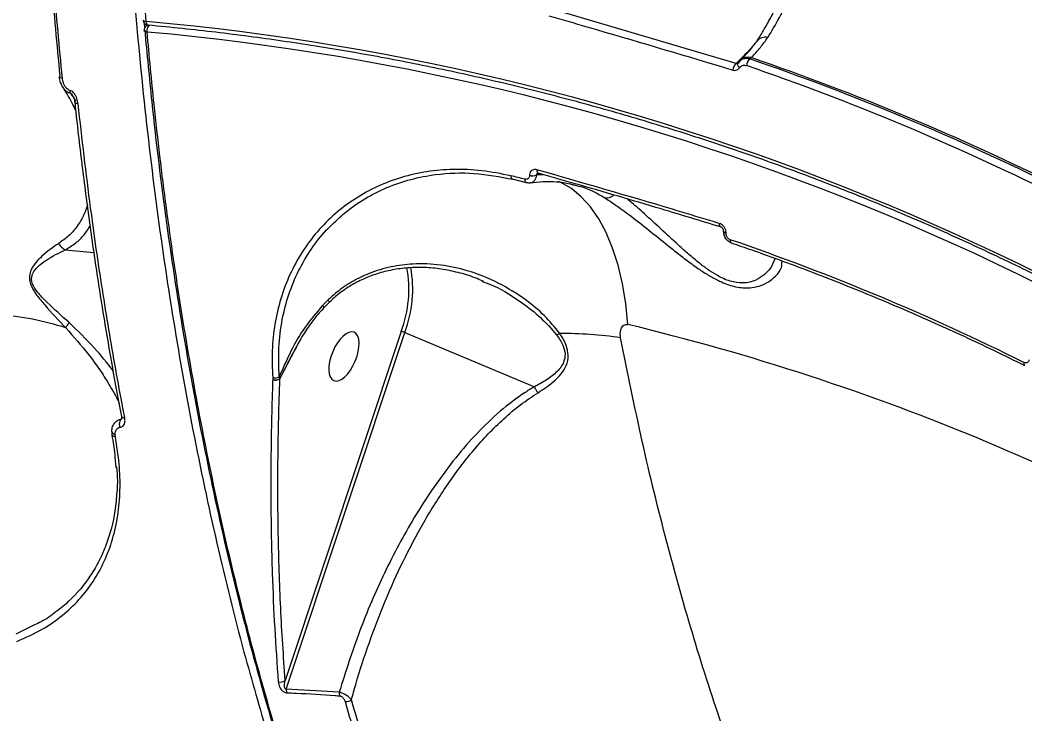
# Model space of a CAD drawing. Header units: millimetres. Extents: x -4335 to 4318, y -3792 to 3101.
# Drawn here: x 1522.9 to 1702.1, y 860.7 to 984.5 of the extents above; entities that cross this region are included whole.
import ezdxf

# ---------------------------------------------------------------- set-up
doc = ezdxf.new("R2010")
doc.units = ezdxf.units.MM
for name, color, linetype in [('DIKOM_ЗОНА', 80, 'Continuous'), ('DIKOM_ОБЪЕКТ', 7, 'Continuous'), ('DIKOM_РАЗМЕР_ОБЪЕКТА', 7, 'Continuous')]:
    doc.layers.add(name, color=color, linetype=linetype)
doc.styles.add('style1', font='arial.ttf', dxfattribs={"width": 0.8})
doc.dimstyles.new('1-50', dxfattribs={"dimtxt": 300, "dimasz": 200, "dimexe": 100, "dimexo": 0, "dimgap": 100, "dimtad": 1, "dimtxsty": 'style1', "dimcen": 200, "dimclrd": 7, "dimclre": 7, "dimclrt": 7, "dimadec": 1, "dimazin": 2, "dimtfac": 1, "dimtmove": 0, "dimatfit": 2, "dimfxl": 0, "dimlwd": 25, "dimlwe": 18, "dimarcsym": 0})

# ---------------------------------------------------------------- blocks, each defined once
blk = doc.blocks.new('*D3')
at = {"layer": 'Defpoints', "color": 0, "transparency": 16777216}
for p in [(-2375.87, 1532.76), (1667.44, 1532.76), (-1786.5, -1525.94)]:
    blk.add_point(p, dxfattribs=at)
at = {"layer": 'DIKOM_РАЗМЕР_ОБЪЕКТА', "color": 7, "lineweight": 18, "transparency": 16777216}
for p, q in [((1667.44, 1532.76), (-2475.87, 1532.76)), ((-1786.5, -1525.94), (-2475.87, -1525.94))]:
    blk.add_line(p, q, dxfattribs=at)
at = {"layer": 'DIKOM_РАЗМЕР_ОБЪЕКТА', "color": 7, "lineweight": 25, "transparency": 16777216}
blk.add_line((-2375.87, -1325.94), (-2375.87, 1332.76), dxfattribs=at)
at = {"layer": 'DIKOM_РАЗМЕР_ОБЪЕКТА', "color": 7, "transparency": 16777216}
for points in [[(-2409.21, 1332.76), (-2342.54, 1332.76), (-2375.87, 1532.76)], [(-2409.21, -1325.94), (-2342.54, -1325.94), (-2375.87, -1525.94)]]:
    blk.add_solid(points, dxfattribs=at)
at = {"layer": 'DIKOM_РАЗМЕР_ОБЪЕКТА', "color": 7, "transparency": 16777216, "insert": (-2629.15, -119.32), "char_height": 300, "attachment_point": 5, "rotation": 90, "style": 'style1'}
blk.add_mtext('3050', dxfattribs=at)

msp = doc.modelspace()

# ---------------------------------------------------------------- linework, layer by layer
at = {"layer": 'DIKOM_ЗОНА', "color": 3, "lineweight": 15}
msp.add_lwpolyline([(1629.814, 3100.338, -0.4205658), (4317.777, 469.92), (4317.777, -16.224, -0.4142136), (1317.777, -3016.224), (-2004.986, -3016.224, -0.4142136), (-3504.986, -1516.224), (-3504.986, 1600.338, -0.4142136), (-2004.986, 3100.338), (1629.814, 3100.338)], format="xyb", dxfattribs=at)
at = {"layer": 'DIKOM_ОБЪЕКТ', "color": 7, "linetype": 'Continuous', "lineweight": 15}
for p, q in [((1650.614, 976.801), (1617.783, 986.488)), ((1544.848, 984.531), (1544.848, 984.522)), ((1545.167, 983.232), (1545.108, 983.934)), ((1545.444, 983.544), (1545.609, 983.657)), ((1650.659, 976.845), (1650.614, 976.801)), ((1650.908, 976.826), (1650.944, 976.872)), ((1651.202, 977.139), (1650.944, 976.872)), ((1651.182, 977.168), (1651.335, 977.321)), ((1653.05, 977.588), (1653.291, 977.828)), ((1613.738, 956.831), (1613.737, 956.806)), ((1615.003, 956.881), (1615.597, 957.112)), ((1616.199, 956.941), (1615.003, 956.857)), ((1615.003, 956.857), (1615.003, 956.881)), ((1615.304, 957.215), (1615.324, 957.209)), ((1613.191, 955.511), (1610.711, 956.117)), ((1621.529, 955.157), (1621.682, 955.117)), ((1647.831, 947.632), (1647.851, 947.625)), ((1648.355, 946.847), (1648.356, 946.871)), ((1648.797, 946.476), (1648.798, 946.501)), ((1530.952, 943.507), (1536.117, 943.044)), ((1605.219, 937.944), (1605.594, 937.795)), ((1577.778, 934.558), (1576.835, 933.605)), ((1578.126, 934.252), (1577.186, 933.291)), ((1590.848, 928.972), (1570.171, 866.705)), ((1570.372, 865.15), (1591.502, 928.782)), ((1591.502, 928.782), (1614.618, 919.115)), ((1569.22, 920.5), (1572.668, 927.106)), ((1569.231, 920.533), (1570.16, 922.382)), ((1567.948, 920.722), (1567.952, 920.415)), ((1567.952, 920.415), (1567.95, 920.374)), ((1569.231, 920.533), (1569.114, 920.876)), ((1569.22, 920.5), (1569.231, 920.533)), ((1541.028, 913.8), (1541.027, 913.811)), ((1539.339, 910.481), (1539.335, 910.514)), ((1539.89, 910.174), (1539.847, 910.613)), ((1525.479, 876.594), (1522.144, 874.984)), ((1579.808, 864.59), (1570.372, 865.15))]:
    msp.add_line(p, q, dxfattribs=at)
at = {"layer": 'DIKOM_ОБЪЕКТ', "color": 7, "linetype": 'Continuous', "lineweight": 15, "flags": 128}
for points in [[(1544.848, 984.522), (1544.853, 984.498), (1544.892, 984.441), (1544.968, 984.389), (1545.078, 984.346), (1545.216, 984.313), (1545.379, 984.292)], [(1545.379, 984.292), (1545.404, 984.113), (1545.446, 983.954), (1545.503, 983.82), (1545.573, 983.716), (1545.654, 983.646), (1545.742, 983.614), (1545.753, 983.613)], [(1545.546, 982.398), (1545.383, 982.42), (1545.244, 982.453), (1545.134, 982.497), (1545.059, 982.549), (1545.019, 982.607), (1545.014, 982.631)], [(1651.198, 976.022), (1651.088, 976.136), (1650.996, 976.255), (1650.927, 976.375), (1650.88, 976.492), (1650.858, 976.603), (1650.862, 976.706), (1650.891, 976.796), (1650.908, 976.826)], [(1530.452, 974.169), (1530.296, 974.19), (1530.161, 974.221), (1530.052, 974.263), (1529.973, 974.314), (1529.927, 974.371), (1529.915, 974.409)], [(1533.244, 969.611), (1533.08, 969.633), (1532.94, 969.668), (1532.829, 969.715), (1532.752, 969.771), (1532.712, 969.835), (1532.706, 969.864)], [(1615.068, 957.831), (1615.072, 957.663), (1615.096, 957.515), (1615.137, 957.391), (1615.196, 957.295), (1615.269, 957.232), (1615.304, 957.215)], [(1612.908, 956.134), (1612.915, 955.986), (1612.938, 955.851), (1612.974, 955.735), (1613.024, 955.639), (1613.085, 955.568), (1613.156, 955.522), (1613.19, 955.511)], [(1631.284, 930.212), (1630.894, 933.953), (1630.306, 937.489), (1629.524, 940.794), (1628.555, 943.841), (1627.406, 946.606), (1626.086, 949.069), (1624.605, 951.21), (1622.974, 953.012), (1621.207, 954.461), (1619.318, 955.546), (1618.882, 955.737)], [(1648.797, 946.476), (1648.662, 946.526), (1648.548, 946.585), (1648.459, 946.65), (1648.395, 946.72), (1648.361, 946.793), (1648.355, 946.844)], [(1648.798, 946.501), (1648.663, 946.551), (1648.549, 946.609), (1648.459, 946.674), (1648.396, 946.745), (1648.362, 946.817), (1648.356, 946.874)], [(1649.554, 945.337), (1649.553, 945.191), (1649.568, 945.059), (1649.599, 944.944), (1649.644, 944.85), (1649.702, 944.779), (1649.772, 944.734), (1649.778, 944.731)], [(1540.758, 911.889), (1540.686, 912.153), (1540.655, 912.436), (1540.667, 912.714), (1540.722, 912.965), (1540.814, 913.169), (1540.937, 913.31), (1541.08, 913.375), (1541.099, 913.378)], [(1541.577, 913.497), (1541.412, 913.522), (1541.27, 913.564), (1541.157, 913.623), (1541.077, 913.695), (1541.033, 913.779), (1541.028, 913.8)], [(1539.89, 910.174), (1539.734, 910.197), (1539.597, 910.237), (1539.486, 910.291), (1539.403, 910.359), (1539.352, 910.437), (1539.339, 910.481)]]:
    msp.add_lwpolyline(points, dxfattribs=at)
at = {"layer": 'DIKOM_ОБЪЕКТ', "color": 7, "linetype": 'Continuous', "lineweight": 15}
for centre, radius, start, end in [((1516.773, 552.279), 495.765, 56.57137, 78.03786), ((1545.845, 984.609), 1, 184.9459, 264.7603), ((1505.306, 538.727), 447.364, 49.74853, 84.86071), ((1546.01, 982.72), 1, 124.51476, 185.08732), ((1545.832, 982.979), 0.685, 107.50986, 124.53596), ((1547.045, 982.635), 1.518, 137.33055, 188.98351), ((1505.597, 538.184), 446.007, 49.74809, 84.86117), ((1655.745, 979.626), 1.858, 74.83573, 143.42854), ((1651.575, 975.572), 1.559, 128.01499, 178.45032), ((1650.747, 977.281), 0.445, 258.60136, 289.29699), ((1652.766, 975.83), 2.066, 75.2721, 133.8139), ((1654.026, 976.31), 1.607, 127.37629, 176.2885), ((1504.666, 545.985), 456.398, 63.58209, 71.02718), ((1504.967, 545.983), 456.608, 63.56503, 71.04419), ((1504.371, 545.78), 455.373, 63.58202, 71.0272), ((1530.091, 974.418), 0.176, 124.17913, 183.06145), ((1532.818, 971.9), 1.033, 175.60351, 203.74823), ((1614.291, 958.803), 2.072, 254.49078, 290.07363), ((1614.292, 958.829), 2.073, 254.49601, 290.063), ((1611.03, 956.641), 0.613, 170.57086, 238.69058), ((1508.941, 536.219), 432.595, 76.09387, 76.43244), ((1627.471, 954.628), 1.829, 260.80276, 313.47944), ((1648.161, 948.124), 0.593, 167.66133, 236.10879), ((1509.16, 536.082), 432.667, 63.54365, 71.06554), ((1571.311, 936.442), 20.916, 339.07699, 10.85493), ((1570.93, 936.543), 21.987, 339.33113, 10.12329), ((1578.831, 935.508), 2.758, 223.63717, 233.09201), ((1516.37, 885.505), 46.468, 71.58115, 86.68729), ((1534.835, 927.837), 4.17, 139.62803, 155.10397), ((1532.635, 520.924), 421.008, 58.16059, 76.44863), ((1590.421, 926.28), 2.726, 66.62578, 80.98215), ((1617.567, 931.581), 3.35, 287.32847, 297.89252), ((1618.845, 847.01), 81.61, 82.14631, 89.79634), ((1702.426, 923.266), 0.535, 161.39219, 229.73333), ((1568.304, 922.526), 1.839, 258.86071, 296.13889), ((1568.443, 921.868), 1.573, 251.71488, 299.59665), ((1568.463, 921.866), 1.538, 250.56198, 299.93759), ((1539.894, 911.242), 0.631, 192.34657, 265.72149), ((1569.299, 867.801), 1.4, 255.25542, 308.5275), ((1572.093, 865.037), 1.725, 176.22755, 197.87339), ((1581.507, 864.437), 1.706, 174.8497, 196.57783), ((1580.999, 864.548), 1.641, 264.98397, 306.88604)]:
    msp.add_arc(centre, radius, start, end, dxfattribs=at)
at = {"layer": 'DIKOM_ОБЪЕКТ', "color": 7, "linetype": 'Continuous', "lineweight": 15, "extrusion": (0, 0, -1)}
msp.add_ellipse((1580.66, 924.514), major_axis=(-1.804, -4.307), ratio=0.4669874, dxfattribs=at)
at = {"layer": 'DIKOM_ОБЪЕКТ', "color": 7, "linetype": 'Continuous', "lineweight": 15}
for points, knots in [([(1737.703, 1531.285), (1735.544, 1530.542), (1729.686, 1528.526), (1720.13, 1524.156), (1709.076, 1517.851), (1698.098, 1510.263), (1687.247, 1501.453), (1676.573, 1491.451), (1666.112, 1480.282), (1655.885, 1467.94), (1645.905, 1454.468), (1636.201, 1439.919), (1626.817, 1424.362), (1617.797, 1407.867), (1609.173, 1390.479), (1600.968, 1372.208), (1593.187, 1353.102), (1585.85, 1333.228), (1578.991, 1312.679), (1572.642, 1291.551), (1566.9, 1270.169), (1561.761, 1248.585), (1557.199, 1226.857), (1553.159, 1204.78), (1549.656, 1182.45), (1546.708, 1159.963), (1544.297, 1137.095), (1542.464, 1113.875), (1541.227, 1090.342), (1540.607, 1066.858), (1540.607, 1043.533), (1541.226, 1020.476), (1542.47, 997.76), (1544.347, 975.432), (1546.844, 953.52), (1549.946, 932.09), (1553.636, 911.236), (1557.909, 891.074), (1562.404, 872.865), (1565.669, 861.693), (1567.127, 856.706)], [0, 0, 0, 0, 0.0156523, 0.0424896, 0.0694116, 0.0963766, 0.1233416, 0.1502635, 0.1771008, 0.2039382, 0.2308602, 0.2578251, 0.2847902, 0.3117121, 0.3385495, 0.3653869, 0.3923088, 0.4192738, 0.4462388, 0.4731606, 0.499998, 0.5258463, 0.5517701, 0.5777323, 0.6036945, 0.6296183, 0.6554665, 0.682304, 0.7092259, 0.736191, 0.7631561, 0.7900781, 0.8169155, 0.8437529, 0.8706749, 0.89764, 0.9246051, 0.9515271, 0.9783645, 1, 1, 1, 1]), ([(1545.379, 984.292), (1545.026, 988.633), (1544.073, 1000.33), (1543.018, 1019.701), (1542.37, 1042.41), (1542.335, 1065.578), (1542.931, 1089.133), (1544.173, 1113.004), (1546.033, 1136.664), (1548.491, 1160.037), (1551.512, 1183.055), (1555.147, 1206.093), (1559.409, 1229.07), (1564.298, 1251.903), (1569.706, 1274.09), (1575.603, 1295.568), (1581.947, 1316.295), (1588.843, 1336.607), (1596.29, 1356.415), (1604.274, 1375.637), (1612.621, 1393.848), (1621.292, 1411.01), (1630.244, 1427.108), (1639.624, 1442.405), (1649.416, 1456.811), (1659.596, 1470.254), (1669.94, 1482.436), (1680.407, 1493.347), (1690.958, 1503.003), (1701.764, 1511.557), (1712.798, 1518.95), (1724.026, 1525.046), (1733.043, 1529.06), (1738.303, 1530.658), (1739.8, 1531.113)], [0, 0, 0, 0, 0.0187731, 0.0505764, 0.082404, 0.1142072, 0.1469342, 0.1796878, 0.2124148, 0.244218, 0.2760457, 0.3078488, 0.3405758, 0.3733293, 0.4060564, 0.4378594, 0.4696872, 0.5014902, 0.5342172, 0.5669708, 0.5996978, 0.631501, 0.6633286, 0.6951317, 0.7278587, 0.7606123, 0.7933392, 0.8251423, 0.85697, 0.8887731, 0.9215001, 0.9542536, 0.9869806, 1, 1, 1, 1]), ([(1638.453, 1465.046), (1636.02, 1462.741), (1630.347, 1457.364), (1621.644, 1447.675), (1612.356, 1436.233), (1603.329, 1423.775), (1594.577, 1410.347), (1586.11, 1395.978), (1577.952, 1380.726), (1570.138, 1364.662), (1562.706, 1347.86), (1555.681, 1330.362), (1549.082, 1312.182), (1542.912, 1293.365), (1537.187, 1273.979), (1531.932, 1254.114), (1527.172, 1233.863), (1522.922, 1213.274), (1519.202, 1192.376), (1516.005, 1171.207), (1513.34, 1149.847), (1511.216, 1128.396), (1509.643, 1106.952), (1508.628, 1085.567), (1508.187, 1064.276), (1508.307, 1043.113), (1508.984, 1022.16), (1510.212, 1001.513), (1511.983, 981.265), (1514.135, 962.963), (1516.498, 946.501), (1518.203, 936.764), (1519.055, 931.896)], [0, 0, 0, 0, 0.025624, 0.0597587, 0.0938385, 0.1278113, 0.1617851, 0.195866, 0.2300013, 0.2641369, 0.298218, 0.332192, 0.3661898, 0.4002946, 0.4344536, 0.4686129, 0.5027179, 0.5367161, 0.570769, 0.6049287, 0.6391429, 0.6733574, 0.7075177, 0.741571, 0.775708, 0.8099518, 0.8442501, 0.8785488, 0.9127932, 0.9469307, 0.9734653, 1, 1, 1, 1]), ([(1526.071, 1042.85), (1526.195, 1037.074), (1526.444, 1025.524), (1527.272, 1008.364), (1528.404, 991.333), (1529.463, 980.154), (1529.992, 974.564)], [0, 0, 0, 0, 0.2490999, 0.4982, 0.7490999, 1, 1, 1, 1]), ([(1530.452, 974.169), (1529.924, 979.731), (1528.87, 990.853), (1527.731, 1007.878), (1526.895, 1025.114), (1526.641, 1036.773), (1526.515, 1042.603)], [0, 0, 0, 0, 0.2490996, 0.4981996, 0.7491001, 1, 1, 1, 1]), ([(1654.254, 980.757), (1654.302, 980.825), (1654.751, 981.453), (1655.622, 982.897), (1656.851, 985.101), (1658.07, 987.547), (1658.856, 989.347), (1659.246, 990.239)], [0, 0, 0, 0, 0.0289148, 0.269224, 0.5128187, 0.7587903, 1, 1, 1, 1]), ([(1656.231, 981.419), (1656.922, 982.558), (1658.188, 984.643), (1659.771, 987.925), (1660.645, 990.003), (1660.982, 990.805)], [0, 0, 0, 0, 0.4251222, 0.7780823, 1, 1, 1, 1]), ([(1617.211, 985.294), (1617.776, 985.132), (1620.603, 984.32), (1631.617, 981.137), (1641.93, 978.042), (1650.016, 975.614)], [0, 0, 0, 0, 0.0512255, 0.2561287, 1, 1, 1, 1]), ([(1545.128, 982.799), (1545.533, 978.503), (1546.63, 966.841), (1548.929, 948.168), (1552.174, 926.97), (1556.021, 906.343), (1560.439, 886.374), (1565.411, 867.16), (1570.928, 848.767), (1576.988, 831.241), (1583.576, 814.606), (1590.65, 798.859), (1598.239, 784.241), (1603.538, 774.743), (1606.414, 770.455), (1606.486, 770.346)], [0, 0, 0, 0, 0.0501063, 0.1360103, 0.2221854, 0.3084982, 0.394811, 0.4809859, 0.5668901, 0.6527938, 0.7389685, 0.8252809, 0.9115936, 0.9977682, 1, 1, 1, 1]), ([(1665.031, 710.943), (1664.307, 711.303), (1660.172, 713.361), (1652.855, 718.339), (1643.035, 725.984), (1633.451, 735.063), (1624.117, 745.437), (1615.246, 756.917), (1606.855, 769.425), (1598.953, 782.879), (1591.412, 797.498), (1584.275, 813.279), (1577.576, 830.196), (1571.722, 847.128), (1566.641, 863.87), (1562.254, 880.249), (1558.268, 897.239), (1554.699, 914.804), (1551.583, 932.75), (1548.935, 950.988), (1546.946, 967.516), (1545.951, 978.092), (1545.546, 982.398)], [0, 0, 0, 0, 0.0117494, 0.0671353, 0.1224784, 0.1794289, 0.2364259, 0.2933764, 0.3487195, 0.4041049, 0.4594481, 0.5163986, 0.5733956, 0.6303461, 0.6785121, 0.7267344, 0.7749567, 0.823636, 0.8723151, 0.9197686, 0.9673297, 1, 1, 1, 1]), ([(1794.4, 879.625), (1792.795, 880.97), (1788.137, 884.873), (1780.286, 891.14), (1770.791, 898.339), (1761.119, 905.272), (1751.28, 911.94), (1741.278, 918.338), (1731.118, 924.462), (1720.806, 930.311), (1710.348, 935.879), (1699.749, 941.165), (1689.015, 946.166), (1678.152, 950.878), (1667.166, 955.299), (1656.062, 959.427), (1644.848, 963.259), (1633.528, 966.794), (1622.109, 970.029), (1610.598, 972.963), (1599, 975.594), (1587.322, 977.92), (1575.571, 979.942), (1563.751, 981.653), (1553.803, 982.842), (1547.791, 983.418), (1545.753, 983.613)], [0, 0, 0, 0, 0.0228185, 0.0662227, 0.109628, 0.1530333, 0.1964394, 0.2398453, 0.2832514, 0.3266579, 0.3700646, 0.4134712, 0.4568782, 0.5002851, 0.5436922, 0.5870988, 0.6305061, 0.6739127, 0.7173192, 0.7607258, 0.804132, 0.8475383, 0.8909442, 0.9343493, 0.9777547, 1, 1, 1, 1]), ([(1651.348, 977.342), (1651.583, 977.577), (1652.177, 978.174), (1653.222, 979.299), (1653.91, 980.261), (1654.251, 980.736)], [0, 0, 0, 0, 0.2475836, 0.6279111, 1, 1, 1, 1]), ([(1653.291, 977.828), (1653.393, 977.936), (1653.911, 978.483), (1654.926, 979.589), (1655.795, 980.808), (1656.231, 981.419)], [0, 0, 0, 0, 0.1088921, 0.5528078, 1, 1, 1, 1]), ([(1653.526, 979.828), (1653.259, 979.536), (1652.341, 978.535), (1651.357, 977.546), (1650.659, 976.845)], [0, 0, 0, 0, 0.291177, 1, 1, 1, 1]), ([(1650.904, 976.829), (1650.89, 976.814), (1650.849, 976.765), (1650.757, 976.749), (1650.672, 976.768), (1650.624, 976.795), (1650.614, 976.801)], [0, 0, 0, 0, 0.1674588, 0.5213491, 0.8993014, 1, 1, 1, 1]), ([(1653.05, 977.588), (1652.96, 977.61), (1652.625, 977.696), (1652.052, 977.674), (1651.496, 977.479), (1651.273, 977.221), (1651.202, 977.139)], [0, 0, 0, 0, 0.1299438, 0.4852046, 0.8362504, 1, 1, 1, 1]), ([(1650.016, 975.614), (1650.053, 975.604), (1650.232, 975.555), (1650.552, 975.553), (1650.936, 975.699), (1651.111, 975.914), (1651.198, 976.022)], [0, 0, 0, 0, 0.0810908, 0.3908367, 0.6951396, 1, 1, 1, 1]), ([(1651.198, 976.022), (1651.286, 976.13), (1651.46, 976.345), (1651.843, 976.49), (1652.177, 976.488), (1652.37, 976.43), (1652.422, 976.415)], [0, 0, 0, 0, 0.2954285, 0.5903551, 0.8901304, 1, 1, 1, 1]), ([(1530.505, 972.589), (1530.398, 972.788), (1530.137, 973.27), (1529.955, 973.903), (1529.942, 974.311), (1529.939, 974.412)], [0, 0, 0, 0, 0.3456197, 0.8390726, 1, 1, 1, 1]), ([(1531.788, 971.979), (1531.674, 972.02), (1531.447, 972.102), (1531.103, 972.419), (1530.742, 972.965), (1530.529, 973.597), (1530.47, 974.032), (1530.452, 974.169)], [0, 0, 0, 0, 0.1388579, 0.2767656, 0.4965972, 0.8418639, 1, 1, 1, 1]), ([(1530.515, 972.595), (1530.631, 972.407), (1530.85, 972.052), (1531.332, 971.665), (1531.689, 971.546), (1531.873, 971.484)], [0, 0, 0, 0, 0.3518364, 0.6659472, 1, 1, 1, 1]), ([(1532.89, 968.203), (1532.853, 968.292), (1532.444, 969.28), (1531.684, 970.728), (1530.831, 972.109), (1530.562, 972.545)], [0, 0, 0, 0, 0.0632093, 0.7043637, 1, 1, 1, 1]), ([(1533.244, 969.611), (1533.222, 969.761), (1533.155, 970.235), (1532.911, 970.923), (1532.514, 971.511), (1532.146, 971.848), (1531.908, 971.935), (1531.788, 971.979)], [0, 0, 0, 0, 0.1605548, 0.5081384, 0.7318464, 0.8653464, 1, 1, 1, 1]), ([(1531.873, 971.484), (1531.897, 971.473), (1531.949, 971.45), (1532.051, 971.368), (1532.165, 971.249), (1532.233, 971.145), (1532.265, 971.096)], [0, 0, 0, 0, 0.1310218, 0.2808755, 0.6590206, 1, 1, 1, 1]), ([(1531.873, 971.484), (1531.949, 971.373), (1532.278, 970.895), (1532.606, 970.419), (1532.858, 970.053)], [0, 0, 0, 0, 0.2311227, 1, 1, 1, 1]), ([(1532.69, 969.864), (1532.689, 969.92), (1532.681, 970.228), (1532.539, 970.675), (1532.325, 971.008), (1532.268, 971.098)], [0, 0, 0, 0, 0.1402061, 0.7700793, 1, 1, 1, 1]), ([(1541.044, 913.814), (1540.888, 914.599), (1540.072, 918.717), (1538.735, 926.311), (1537.043, 936.582), (1535.508, 946.971), (1534.128, 957.485), (1533.202, 965.12), (1532.778, 969.286), (1532.719, 969.869)], [0, 0, 0, 0, 0.0438607, 0.2299214, 0.4155329, 0.6004826, 0.7850051, 0.969948, 1, 1, 1, 1]), ([(1541.577, 913.497), (1541.466, 914.077), (1540.911, 916.978), (1539.517, 924.577), (1537.544, 936.45), (1535.246, 952.201), (1533.96, 963.38), (1533.244, 969.611)], [0, 0, 0, 0, 0.0321575, 0.1607925, 0.4182837, 0.6757751, 1, 1, 1, 1]), ([(1610.425, 956.741), (1608.7, 957.092), (1605.25, 957.793), (1600.223, 957.983), (1595.414, 957.562), (1590.88, 956.536), (1586.592, 954.931), (1582.621, 952.746), (1579.017, 950.038), (1575.832, 946.846), (1573.133, 943.202), (1570.943, 939.178), (1569.303, 934.858), (1568.26, 930.301), (1567.742, 925.588), (1567.88, 922.343), (1567.948, 920.722)], [0, 0, 0, 0, 0.0751076, 0.1502147, 0.2212829, 0.2925772, 0.3636453, 0.4347705, 0.5061232, 0.5772485, 0.6483396, 0.7196589, 0.7907504, 0.8604291, 0.9303184, 1, 1, 1, 1]), ([(1578.266, 947.73), (1579.084, 948.543), (1580.942, 950.391), (1584.327, 952.713), (1588.283, 954.73), (1592.54, 956.186), (1597.707, 957.194), (1603.837, 957.441), (1608.504, 956.56), (1610.838, 956.12)], [0, 0, 0, 0, 0.1019752, 0.2317538, 0.3615119, 0.4916847, 0.6214446, 0.8107234, 1, 1, 1, 1]), ([(1615.068, 957.831), (1614.921, 957.857), (1614.626, 957.91), (1614.228, 957.781), (1613.926, 957.511), (1613.767, 957.17), (1613.746, 956.926), (1613.738, 956.831)], [0, 0, 0, 0, 0.2182204, 0.4367246, 0.6530053, 0.8657338, 1, 1, 1, 1]), ([(1613.844, 955.489), (1613.985, 955.514), (1614.225, 955.558), (1614.564, 955.807), (1614.848, 956.182), (1614.973, 956.592), (1614.999, 956.826), (1615.003, 956.857)], [0, 0, 0, 0, 0.2340614, 0.3983752, 0.6788199, 0.9568982, 1, 1, 1, 1]), ([(1615.003, 956.881), (1615.004, 956.913), (1615.008, 956.993), (1615.071, 957.108), (1615.162, 957.192), (1615.233, 957.211), (1615.252, 957.216)], [0, 0, 0, 0, 0.2068104, 0.5356941, 0.8804451, 1, 1, 1, 1]), ([(1647.582, 948.251), (1647.028, 948.419), (1644.258, 949.262), (1633.511, 952.506), (1623.161, 955.494), (1615.068, 957.831)], [0, 0, 0, 0, 0.051711, 0.2585521, 1, 1, 1, 1]), ([(1615.388, 957.184), (1615.356, 957.196), (1615.284, 957.224), (1615.24, 957.219), (1615.246, 957.221), (1615.248, 957.222)], [0, 0, 0, 0, 0.3460072, 0.7738217, 1, 1, 1, 1]), ([(1647.825, 947.615), (1644.3, 948.688), (1635.722, 951.301), (1624.868, 954.49), (1617.492, 956.576), (1615.298, 957.197)], [0, 0, 0, 0, 0.3288912, 0.800374, 1, 1, 1, 1]), ([(1613.737, 956.806), (1613.737, 956.791), (1613.732, 956.676), (1613.683, 956.473), (1613.55, 956.283), (1613.367, 956.155), (1613.159, 956.094), (1612.985, 956.122), (1612.908, 956.134)], [0, 0, 0, 0, 0.0340036, 0.2522487, 0.4705288, 0.5979193, 0.8192759, 1, 1, 1, 1]), ([(1613.868, 955.495), (1613.824, 955.482), (1613.605, 955.418), (1613.376, 955.474), (1613.194, 955.519)], [0, 0, 0, 0, 0.2038138, 1, 1, 1, 1]), ([(1621.525, 955.115), (1621.346, 955.167), (1620.41, 955.442), (1618.611, 955.641), (1616.236, 955.725), (1614.616, 955.522), (1613.856, 955.427)], [0, 0, 0, 0, 0.0757016, 0.3971941, 0.7171687, 1, 1, 1, 1]), ([(1621.682, 955.117), (1622.227, 954.992), (1624.181, 954.542), (1625.923, 953.543), (1627.179, 952.822)], [0, 0, 0, 0, 0.278401, 1, 1, 1, 1]), ([(1534.928, 951.572), (1534.698, 950.896), (1534.218, 949.479), (1533.066, 947.634), (1531.633, 945.985), (1530.412, 945.123), (1529.799, 944.69)], [0, 0, 0, 0, 0.2564906, 0.5375765, 0.7677471, 1, 1, 1, 1]), ([(1627.179, 952.822), (1627.995, 952.284), (1629.65, 951.193), (1632.593, 948.985), (1635.811, 946.429), (1638.764, 944.025), (1641.344, 941.994), (1643.296, 940.543), (1645.181, 939.277), (1647.239, 938.079), (1649.65, 937.055), (1651.851, 936.688), (1653.493, 936.776), (1654.995, 937.121), (1656.444, 937.816), (1657.834, 938.967), (1658.754, 940.249), (1658.766, 941.133), (1658.771, 941.493)], [0, 0, 0, 0, 0.0825885, 0.1675362, 0.2544394, 0.3434242, 0.3918789, 0.44095, 0.4786945, 0.5172468, 0.5736547, 0.6301948, 0.6677683, 0.7063299, 0.7712894, 0.8378772, 0.934095, 1, 1, 1, 1]), ([(1657.513, 941.956), (1657.284, 941.373), (1656.891, 940.376), (1655.654, 939.054), (1654.394, 938.21), (1653.035, 937.737), (1651.58, 937.541), (1649.577, 937.817), (1647.409, 938.801), (1645.572, 939.981), (1643.887, 941.248), (1642.129, 942.725), (1639.83, 944.785), (1637.164, 947.277), (1634.302, 949.904), (1632.267, 951.716), (1631.332, 952.467), (1631.157, 952.607)], [0, 0, 0, 0, 0.1069564, 0.1829611, 0.2604463, 0.3029113, 0.3464232, 0.4085987, 0.4706786, 0.5131967, 0.5569548, 0.613292, 0.6704537, 0.7735956, 0.878995, 0.9774657, 1, 1, 1, 1]), ([(1530.952, 943.507), (1531.602, 943.914), (1532.904, 944.728), (1534.42, 946.188), (1535.08, 947.312), (1535.416, 947.882)], [0, 0, 0, 0, 0.329911, 0.6600081, 1, 1, 1, 1]), ([(1648.798, 946.501), (1648.796, 946.599), (1648.79, 946.851), (1648.657, 947.278), (1648.385, 947.717), (1648.011, 948.073), (1647.725, 948.192), (1647.582, 948.251)], [0, 0, 0, 0, 0.1342553, 0.3470022, 0.5632648, 0.7817653, 1, 1, 1, 1]), ([(1569.114, 920.876), (1569.046, 922.622), (1568.91, 926.114), (1569.545, 931.042), (1570.748, 935.626), (1572.474, 939.829), (1574.758, 943.663), (1576.72, 946.305), (1578.032, 947.514), (1578.266, 947.73)], [0, 0, 0, 0, 0.1691445, 0.3382844, 0.4950782, 0.6523724, 0.8091645, 0.965921, 1, 1, 1, 1]), ([(1648.354, 946.873), (1648.354, 946.9), (1648.356, 946.958), (1648.326, 947.092), (1648.263, 947.244), (1648.165, 947.394), (1648.043, 947.519), (1647.922, 947.6), (1647.872, 947.616), (1647.848, 947.624)], [0, 0, 0, 0, 0.1164636, 0.2501296, 0.3876077, 0.5385404, 0.6926776, 0.8574629, 1, 1, 1, 1]), ([(1649.789, 944.74), (1649.607, 944.816), (1649.205, 944.985), (1648.724, 945.508), (1648.388, 946.163), (1648.38, 946.628), (1648.376, 946.844)], [0, 0, 0, 0, 0.2211127, 0.4850787, 0.7615698, 1, 1, 1, 1]), ([(1649.554, 945.337), (1649.552, 945.338), (1649.46, 945.37), (1649.28, 945.466), (1649.077, 945.665), (1648.918, 945.907), (1648.81, 946.177), (1648.801, 946.38), (1648.797, 946.476)], [0, 0, 0, 0, 0.0043552, 0.2198427, 0.4355709, 0.5682807, 0.7938413, 1, 1, 1, 1]), ([(1529.799, 944.69), (1528.79, 943.998), (1527.425, 943.063), (1525.744, 941.349), (1524.925, 940.207), (1524.535, 939.008), (1524.592, 937.911), (1525.031, 936.698), (1525.967, 935.266), (1528.038, 932.798), (1529.787, 930.938), (1531.052, 929.593)], [0, 0, 0, 0, 0.2657884, 0.3593749, 0.4543055, 0.5177514, 0.5632811, 0.6085741, 0.6803124, 0.7688721, 1, 1, 1, 1]), ([(1529.799, 944.69), (1529.82, 944.65), (1529.953, 944.405), (1530.293, 943.941), (1530.711, 943.663), (1530.939, 943.51)], [0, 0, 0, 0, 0.079467, 0.4971725, 1, 1, 1, 1]), ([(1702.082, 922.858), (1700.245, 923.762), (1694.915, 926.386), (1685.987, 930.512), (1675.262, 935.14), (1664.411, 939.469), (1655.897, 942.613), (1651.001, 944.308), (1649.788, 944.728)], [0, 0, 0, 0, 0.1082673, 0.3142263, 0.5201872, 0.7261494, 0.9321114, 1, 1, 1, 1]), ([(1531.658, 930.539), (1530.333, 931.726), (1528.515, 933.357), (1526.356, 935.539), (1525.387, 936.793), (1524.943, 937.872), (1524.928, 938.84), (1525.419, 939.858), (1526.333, 940.82), (1528.263, 942.2), (1529.824, 943.005), (1530.938, 943.51), (1530.939, 943.51)], [0, 0, 0, 0, 0.2369809, 0.3252759, 0.3938197, 0.435136, 0.4764555, 0.5364597, 0.6308614, 0.7257824, 0.9996868, 1, 1, 1, 1]), ([(1530.939, 943.51), (1530.94, 943.51), (1530.942, 943.509), (1530.947, 943.508), (1530.95, 943.507), (1530.952, 943.507)], [0, 0, 0, 0, 0.2401572, 0.5599626, 1, 1, 1, 1]), ([(1619.135, 928.62), (1618.257, 929.699), (1616.479, 931.887), (1612.764, 934.934), (1608.197, 937.779), (1603.038, 939.85), (1597.901, 940.953), (1593.315, 941.138), (1589.014, 940.582), (1585.385, 939.503), (1582.138, 937.942), (1579.666, 936.297), (1578.304, 935.042), (1577.778, 934.558)], [0, 0, 0, 0, 0.0889071, 0.1801263, 0.3049744, 0.4334602, 0.5379126, 0.6451601, 0.7294095, 0.815875, 0.884785, 0.9555175, 1, 1, 1, 1]), ([(1605.611, 937.858), (1605.212, 938.042), (1603.845, 938.67), (1601.42, 939.423), (1598.396, 940.099), (1595.393, 940.421), (1592.463, 940.406), (1589.632, 940.065), (1586.942, 939.428), (1584.431, 938.514), (1582.206, 937.401), (1580.235, 936.085), (1578.908, 935.037), (1578.266, 934.347), (1578.154, 934.227)], [0, 0, 0, 0, 0.045211, 0.1549851, 0.2621692, 0.3663093, 0.4674706, 0.5647317, 0.6587471, 0.7485311, 0.8339557, 0.9067111, 0.9836936, 1, 1, 1, 1]), ([(1605.594, 937.795), (1606.18, 937.573), (1608.635, 936.647), (1612.022, 934.437), (1615.825, 931.516), (1617.646, 929.433), (1618.565, 928.382)], [0, 0, 0, 0, 0.1168779, 0.4890849, 0.7422571, 1, 1, 1, 1]), ([(1576.835, 933.605), (1575.757, 932.343), (1573.601, 929.817), (1571.116, 925.473), (1569.784, 922.414), (1569.114, 920.876)], [0, 0, 0, 0, 0.3317439, 0.6638429, 1, 1, 1, 1]), ([(1577.778, 934.558), (1577.796, 934.54), (1577.908, 934.434), (1578.074, 934.281), (1578.105, 934.266), (1578.12, 934.259)], [0, 0, 0, 0, 0.0855196, 0.5315062, 1, 1, 1, 1]), ([(1577.19, 933.289), (1576.869, 932.958), (1575.983, 932.043), (1574.632, 930.267), (1573.121, 928.017), (1572.225, 926.341), (1571.781, 925.509)], [0, 0, 0, 0, 0.145074, 0.4006633, 0.7022319, 1, 1, 1, 1]), ([(1539.55, 921.892), (1538.437, 923.309), (1536.15, 926.221), (1533.182, 929.074), (1531.658, 930.539)], [0, 0, 0, 0, 0.4864333, 1, 1, 1, 1]), ([(1629.996, 927.855), (1629.964, 928.081), (1629.897, 928.551), (1629.971, 929.154), (1630.152, 929.628), (1630.404, 929.97), (1630.702, 930.172), (1631.011, 930.252), (1631.196, 930.225), (1631.284, 930.212)], [0, 0, 0, 0, 0.1943945, 0.4036968, 0.5538993, 0.6910074, 0.8350636, 0.9219052, 1, 1, 1, 1]), ([(1531.052, 929.593), (1532.45, 928.029), (1534.57, 925.658), (1536.93, 922.411), (1538.7, 919.691), (1539.965, 917.523), (1540.491, 916.346), (1540.589, 916.125)], [0, 0, 0, 0, 0.3445727, 0.5224018, 0.7001848, 0.9438793, 1, 1, 1, 1]), ([(1618.565, 928.382), (1618.981, 927.785), (1619.731, 926.708), (1620.19, 924.959), (1619.878, 923.259), (1618.672, 921.706), (1616.846, 920.309), (1615.367, 919.496), (1614.625, 919.11), (1614.624, 919.11)], [0, 0, 0, 0, 0.1595555, 0.2875359, 0.4150461, 0.5934664, 0.7962115, 0.9997274, 1, 1, 1, 1]), ([(1615.272, 918.041), (1616.338, 918.75), (1617.829, 919.74), (1619.347, 921.307), (1620.224, 922.576), (1620.743, 924.181), (1620.505, 926.244), (1619.746, 927.721), (1619.199, 928.525), (1619.135, 928.62)], [0, 0, 0, 0, 0.2865124, 0.4002725, 0.5162997, 0.65746, 0.7993901, 0.9763469, 1, 1, 1, 1]), ([(1751.969, 727.078), (1749.293, 727.937), (1743.296, 729.863), (1734.157, 734.371), (1724.52, 740.356), (1715.074, 747.682), (1706.037, 756.113), (1697.472, 765.516), (1689.383, 775.764), (1681.543, 787.128), (1673.991, 799.613), (1666.763, 813.197), (1660.061, 827.492), (1653.888, 842.408), (1648.236, 857.85), (1642.976, 874.148), (1638.154, 891.295), (1633.749, 909.204), (1631.247, 921.639), (1629.996, 927.855)], [0, 0, 0, 0, 0.0493658, 0.1106187, 0.1718714, 0.2340039, 0.2961365, 0.3544925, 0.4128944, 0.4712511, 0.5313082, 0.5914142, 0.651472, 0.7087728, 0.766115, 0.8234162, 0.8822624, 0.9411534, 1, 1, 1, 1]), ([(1570.16, 922.382), (1570.238, 922.538), (1570.88, 923.821), (1571.562, 925.084), (1572.161, 926.194)], [0, 0, 0, 0, 0.1218022, 1, 1, 1, 1]), ([(1702.81, 923.888), (1702.807, 923.873), (1702.786, 923.765), (1702.71, 923.584), (1702.555, 923.434), (1702.362, 923.354), (1702.153, 923.343), (1701.992, 923.408), (1701.919, 923.437)], [0, 0, 0, 0, 0.0340054, 0.2522592, 0.4704996, 0.5979408, 0.8192898, 1, 1, 1, 1]), ([(1567.95, 920.374), (1567.93, 919.812), (1567.832, 917.002), (1567.643, 909.738), (1567.562, 898.715), (1567.8, 886.76), (1568.262, 876.001), (1568.716, 869.631), (1568.943, 866.447)], [0, 0, 0, 0, 0.0299883, 0.1499467, 0.3900561, 0.6301652, 0.8150817, 1, 1, 1, 1]), ([(1570.171, 866.705), (1569.878, 870.996), (1569.293, 879.577), (1568.893, 892.895), (1568.814, 906.502), (1569.085, 915.834), (1569.22, 920.5)], [0, 0, 0, 0, 0.2492683, 0.4985359, 0.7492672, 1, 1, 1, 1]), ([(1614.618, 919.115), (1614.069, 918.78), (1611.952, 917.489), (1608.465, 914.799), (1604.348, 910.857), (1600.414, 906.334), (1596.671, 901.3), (1592.316, 894.502), (1587.754, 885.93), (1583.261, 875.499), (1580.958, 868.224), (1579.808, 864.59)], [0, 0, 0, 0, 0.0310716, 0.1198404, 0.2089558, 0.2979302, 0.3968242, 0.4957437, 0.6636318, 0.8319727, 1, 1, 1, 1]), ([(1581.984, 863.235), (1582.238, 864.145), (1583.204, 867.603), (1585.124, 873.53), (1587.948, 880.9), (1591.175, 888.058), (1594.849, 895.002), (1599.005, 901.66), (1603.72, 907.917), (1608.169, 912.608), (1612.078, 915.937), (1614.207, 917.34), (1615.272, 918.041)], [0, 0, 0, 0, 0.0419959, 0.1595231, 0.277494, 0.3953155, 0.5131212, 0.6338759, 0.7545653, 0.8758674, 0.9379477, 1, 1, 1, 1]), ([(1614.624, 919.11), (1614.623, 919.11), (1614.622, 919.112), (1614.62, 919.114), (1614.618, 919.115), (1614.618, 919.115)], [0, 0, 0, 0, 0.348962, 0.8169142, 1, 1, 1, 1]), ([(1615.272, 918.041), (1615.25, 918.068), (1615.124, 918.224), (1614.88, 918.574), (1614.715, 918.92), (1614.624, 919.11)], [0, 0, 0, 0, 0.0844154, 0.4973776, 1, 1, 1, 1]), ([(1539.292, 911.108), (1539.289, 911.201), (1539.278, 911.57), (1539.442, 912.167), (1539.847, 912.807), (1540.425, 913.252), (1540.887, 913.332), (1541.106, 913.37)], [0, 0, 0, 0, 0.0876189, 0.3471257, 0.5791559, 0.8004824, 1, 1, 1, 1]), ([(1540.758, 911.889), (1540.798, 911.895), (1540.956, 911.915), (1541.219, 912.041), (1541.488, 912.358), (1541.647, 912.861), (1541.601, 913.278), (1541.577, 913.497)], [0, 0, 0, 0, 0.0579403, 0.2245201, 0.4300712, 0.7005039, 1, 1, 1, 1]), ([(1541.016, 913.34), (1541.014, 913.337), (1541.006, 913.327), (1541.056, 913.459), (1541.061, 913.642), (1541.03, 913.771), (1541.024, 913.799)], [0, 0, 0, 0, 0.1479125, 0.51224, 0.8964996, 1, 1, 1, 1]), ([(1539.372, 910.328), (1539.339, 910.47), (1539.279, 910.731), (1539.3, 910.988), (1539.309, 911.105)], [0, 0, 0, 0, 0.5460816, 1, 1, 1, 1]), ([(1540.008, 904.722), (1539.957, 905.493), (1539.833, 907.375), (1539.57, 909.318), (1539.305, 910.489), (1539.301, 910.506)], [0, 0, 0, 0, 0.4059449, 0.9913576, 1, 1, 1, 1]), ([(1539.847, 910.613), (1539.865, 910.822), (1539.898, 911.2), (1540.149, 911.611), (1540.448, 911.834), (1540.669, 911.874), (1540.758, 911.889)], [0, 0, 0, 0, 0.346719, 0.6312366, 0.8513347, 1, 1, 1, 1]), ([(1522.338, 873.657), (1523.921, 874.357), (1526.84, 875.648), (1530.481, 878.227), (1533.487, 881.052), (1536.001, 884.288), (1537.994, 887.905), (1539.465, 891.851), (1540.411, 896.095), (1540.794, 900.603), (1540.68, 905.303), (1540.153, 908.552), (1539.89, 910.174)], [0, 0, 0, 0, 0.116679, 0.2150838, 0.3137969, 0.4122005, 0.510059, 0.608226, 0.7060841, 0.803953, 0.9021315, 1, 1, 1, 1]), ([(1540.064, 904.906), (1540.114, 904.519), (1540.317, 902.932), (1540.178, 900.29), (1539.768, 895.904), (1538.695, 891.808), (1537.066, 888.067), (1535.04, 884.577), (1532.46, 881.481), (1529.328, 878.892), (1527.279, 877.424), (1525.886, 876.782), (1525.479, 876.594)], [0, 0, 0, 0, 0.0303217, 0.1241809, 0.2180409, 0.4004428, 0.4943367, 0.5882322, 0.7718377, 0.8663522, 0.9608658, 1, 1, 1, 1]), ([(1568.943, 866.447), (1568.995, 866.132), (1569.07, 865.684), (1569.42, 865.102), (1569.728, 864.782), (1570.061, 864.586), (1570.293, 864.519), (1570.419, 864.51), (1570.452, 864.508)], [0, 0, 0, 0, 0.4029834, 0.5733114, 0.7451349, 0.8533641, 0.9617223, 1, 1, 1, 1]), ([(1570.372, 865.15), (1570.359, 865.145), (1570.333, 865.133), (1570.289, 865.127), (1570.254, 865.134), (1570.22, 865.151), (1570.185, 865.181), (1570.114, 865.295), (1570.072, 865.522), (1570.063, 865.87), (1570.096, 866.275), (1570.147, 866.563), (1570.171, 866.705)], [0, 0, 0, 0, 0.0254611, 0.0517164, 0.0782565, 0.0864542, 0.1149868, 0.1528632, 0.3029643, 0.4907602, 0.7490025, 1, 1, 1, 1]), ([(1570.452, 864.508), (1571.027, 864.481), (1573.905, 864.351), (1577.045, 864.159), (1579.608, 863.97), (1579.872, 863.95)], [0, 0, 0, 0, 0.1831668, 0.915881, 1, 1, 1, 1]), ([(1581.984, 863.235), (1581.846, 863.391), (1581.571, 863.705), (1580.954, 864.141), (1580.326, 864.452), (1579.965, 864.548), (1579.808, 864.59)], [0, 0, 0, 0, 0.2829304, 0.567519, 0.8112319, 1, 1, 1, 1]), ([(1579.872, 863.95), (1579.93, 863.941), (1580.051, 863.923), (1580.252, 863.821), (1580.453, 863.654), (1580.699, 863.346), (1580.792, 863.088), (1580.855, 862.913)], [0, 0, 0, 0, 0.1212742, 0.252363, 0.4116227, 0.599403, 1, 1, 1, 1]), ([(1580.855, 862.913), (1582.204, 858.309), (1584.901, 849.101), (1589.338, 835.85), (1594.035, 822.991), (1597.416, 814.843), (1599.106, 810.77)], [0, 0, 0, 0, 0.2491217, 0.4982432, 0.7491214, 1, 1, 1, 1]), ([(1600.201, 811.163), (1598.525, 815.202), (1595.174, 823.281), (1590.493, 836.088), (1586.05, 849.346), (1583.339, 858.605), (1581.984, 863.235)], [0, 0, 0, 0, 0.2491219, 0.4982423, 0.7491213, 1, 1, 1, 1])]:
    msp.add_open_spline(points, degree=3, knots=knots, dxfattribs=at)

# ---------------------------------------------------------------- dimensions: what is measured, and where the dimension line sits
at = {"layer": 'DIKOM_РАЗМЕР_ОБЪЕКТА'}
dim = msp.add_linear_dim(base=(-2375.873, 1532.764), p1=(-1786.496, -1525.942), p2=(1667.44, 1532.764), angle=90, text='3050', dimstyle='1-50', dxfattribs=at)
dim.commit()
dim.dimension.update_dxf_attribs({"geometry": '*D3', "text_midpoint": (-2375.873, -119.318), "dimtype": 160})

doc.saveas('drawing.dxf')
